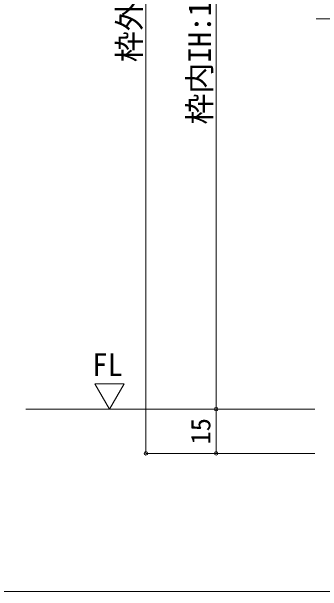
# Model space of a CAD drawing. Units: millimetres on the paper, enlarged 10 times, with parts at other scales. Extents: x -2000 to 2000, y -1385 to 1385.
# Drawn here: x -1444 to -1092, y -68 to 589 of the extents above; entities that cross this region are included whole.
import ezdxf
from ezdxf.enums import TextEntityAlignment as Align

# ---------------------------------------------------------------- set-up
doc = ezdxf.new("R2010")
doc.units = ezdxf.units.MM
doc.header["$LTSCALE"] = 10
doc.header["$PDMODE"] = 32
doc.header["$PDSIZE"] = 4
doc.linetypes.add('DOUBLE_CHAIN2', pattern=[12.8, 9, -1, 0.6, -0.6, 0.6, -1])
for name, color, linetype, lineweight in [('1-0_H-SYM', 7, 'Continuous', 20), ('1-1_0', 7, 'Continuous', 20), ('2-0_18', 7, 'Continuous', 18), ('3-0', 7, 'Continuous', 20)]:
    doc.layers.add(name, color=color, linetype=linetype, lineweight=lineweight)
doc.styles.add('ＭＳ ゴシック', font='')
doc.styles.get('ＭＳ ゴシック').set_extended_font_data('MS Gothic')

msp = doc.modelspace()

# ---------------------------------------------------------------- linework, layer by layer
at = {"layer": '1-0_H-SYM'}
msp.add_line((380, -67.5), (-1950, -67.5), dxfattribs=at)
at = {"layer": '1-1_0'}
msp.add_lwpolyline([(380, -67.5), (-1950, -67.5), (-1950, 1335)], dxfattribs=at)
at = {"layer": '2-0_18', "color": 4, "lineweight": 9}
for p, q in [((-1291.35, 1072.6), (-1291.35, 88.78)), ((-1211.84, 952.6), (-1211.84, 128.74)), ((-1099.93, 138.78), (-1427.59, 138.78)), ((-1211.84, 138.78), (-1211.84, 88.78)), ((-1211.84, 138.78), (-1117.01, 138.78)), ((-1099.93, 88.78), (-1291.35, 88.78)), ((-1099.93, 88.78), (-1216, 88.78)), ((-1211.84, 88.78), (-1117.01, 88.78))]:
    msp.add_line(p, q, dxfattribs=at)
msp.add_lwpolyline([(-1332.66, 138.78), (-1316.17, 167.47), (-1349.36, 167.47)], close=True, dxfattribs=at)
at = {"layer": '2-0_18', "color": 4}
for p in [(-1211.84, 138.78), (-1291.35, 88.78), (-1211.84, 88.78)]:
    msp.add_point(p, dxfattribs=at)
at = {"layer": '3-0', "linetype": 'DOUBLE_CHAIN2'}
msp.add_line((-496.6, 580.45), (-1103.27, 580.45), dxfattribs=at)

# ---------------------------------------------------------------- texts
at = {"layer": '2-0_18', "style": 'ＭＳ ゴシック'}
for s, height, p in [('枠外H:2,036', 25.66, (-1289.69, 531.54)), ('枠内IH:1,985', 25.66, (-1210.17, 460.97)), ('15', 21.99, (-1211.84, 98.78))]:
    msp.add_text(s, height=height, rotation=90, dxfattribs=at).set_placement(p, align=Align.BOTTOM_LEFT)
msp.add_text('FL', height=25.66, dxfattribs=at).set_placement((-1352.32, 168.58), align=Align.BOTTOM_LEFT)

doc.saveas('drawing.dxf')
